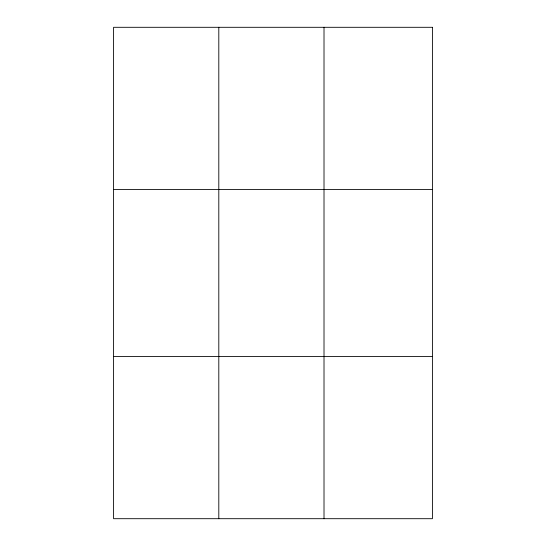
<?xml version="1.0" encoding="UTF-8"?>
<svg xmlns="http://www.w3.org/2000/svg" width="546" height="546" viewBox="0 0 546 546"><rect width="100%" height="100%" fill="white"/><g stroke="black" fill="none" stroke-linecap="round" stroke-linejoin="round"><path stroke-width="0.82" d="M218.803 27.3L218.803 518.7M324.01 27.3L324.01 518.7M113.595 189.462L432.405 189.462M113.595 356.538L432.405 356.538M432.405 27.3L432.405 518.7L113.595 518.7L113.595 27.3L432.405 27.3"/></g></svg>
